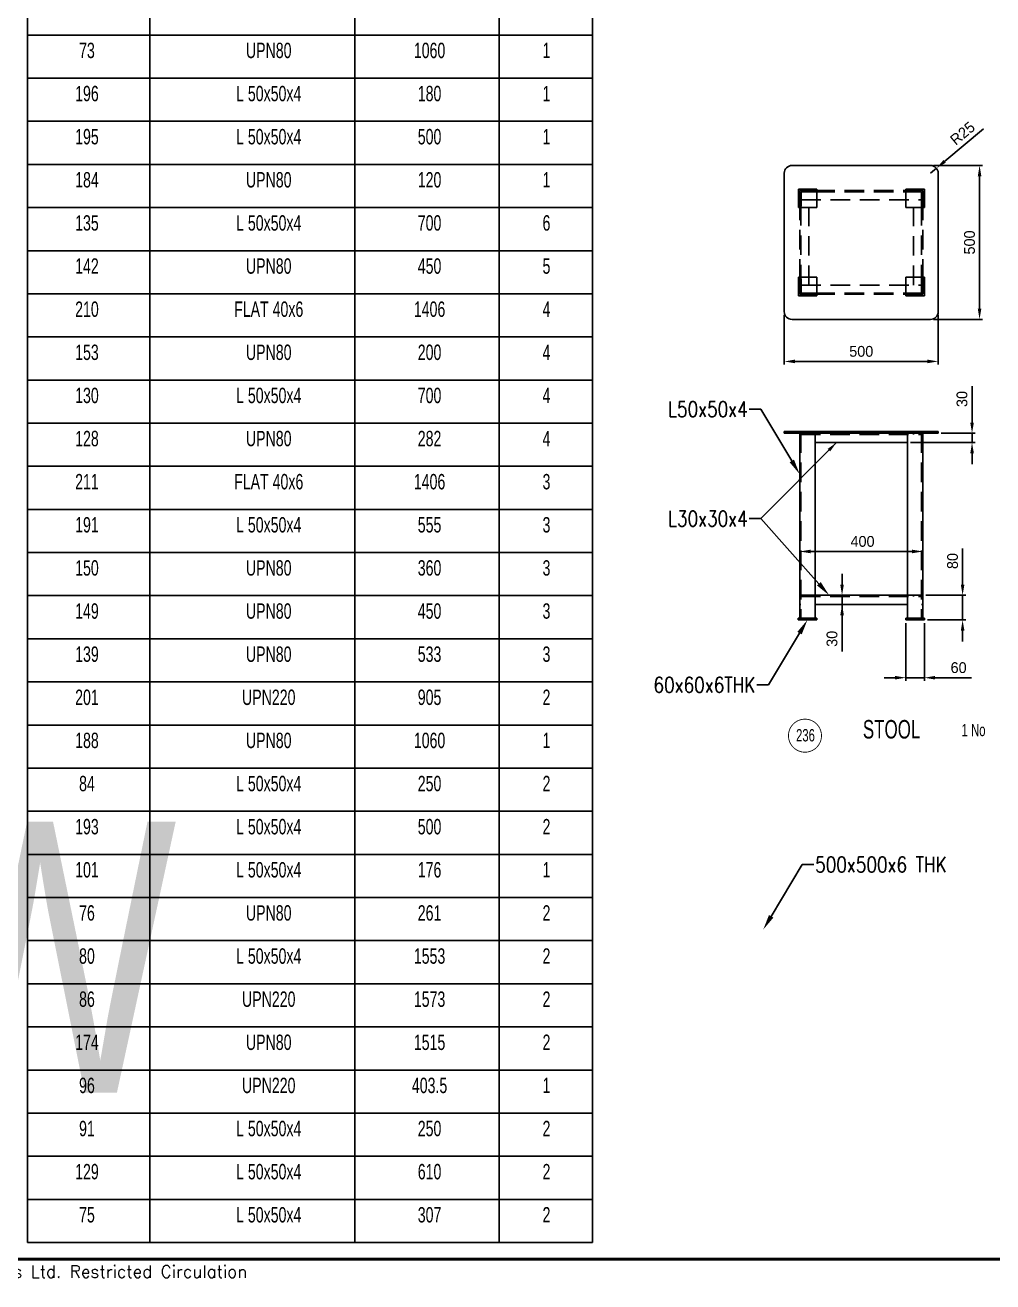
# Model space of a CAD drawing. Header units: millimetres. Extents: x 0 to 16187, y -20471 to 6290.
# Drawn here: x 2008.9 to 2323, y 7.7 to 415.7 of the extents above; entities that cross this region are included whole.
import ezdxf
from ezdxf import colors
from ezdxf.entities.mleader import LeaderData, LeaderLine
from ezdxf.enums import TextEntityAlignment as Align
from ezdxf.math import Vec2, Vec3

# ---------------------------------------------------------------- set-up
doc = ezdxf.new("R2018")
doc.units = ezdxf.units.MM
doc.header["$PDSIZE"] = -1
doc.linetypes.add('HIDDEN', pattern=[9.525, 6.35, -3.175])
doc.layers.add('BORDER1', color=3, linetype='Continuous')
doc.layers.add('BORDER2', color=7, linetype='Continuous')
doc.styles.add('ROMANC', font='ROMANC', dxfattribs={"height": 5})
doc.styles.add('ROMANS', font='ROMANS.shx', dxfattribs={"width": 0.8})
doc.styles.add('ROMANT', font='ROMANT', dxfattribs={"height": 4})
doc.styles.add('SLDTEXTSTYLE2', font='TXT', dxfattribs={"width": 0.686449})
doc.dimstyles.new('AM_ISO', dxfattribs={"dimtxt": 3.5, "dimasz": 3.5, "dimexe": 1, "dimexo": 1, "dimgap": 1.5, "dimtad": 1, "dimdsep": 46, "dimtxsty": 'Standard', "dimcen": 0, "dimclrd": 1, "dimclre": 1, "dimclrt": 1, "dimadec": 0, "dimazin": 2, "dimtp": 0.1, "dimtm": 0.1, "dimtfac": 0.71, "dimtdec": 3, "dimtmove": 0, "dimatfit": 3, "dimfxl": 1, "dimlwd": -1, "dimlwe": -1, "dimarcsym": 1})
doc.dimstyles.new('AM_ISO$7', dxfattribs={"dimtxt": 3.5, "dimasz": 3.5, "dimexe": 1, "dimexo": 1, "dimgap": 1.5, "dimtad": 1, "dimtoh": 1, "dimdsep": 46, "dimtxsty": 'Standard', "dimcen": 0, "dimclrd": 1, "dimclre": 1, "dimclrt": 1, "dimadec": 0, "dimazin": 2, "dimtp": 0.1, "dimtm": 0.1, "dimtfac": 0.71, "dimtdec": 3, "dimtmove": 0, "dimatfit": 3, "dimfxl": 1, "dimlwd": -1, "dimlwe": -1, "dimarcsym": 1})

# ---------------------------------------------------------------- blocks, each defined once
blk = doc.blocks.new('*U609')
at = {"layer": 'BORDER1', "color": 154, "true_color": 0x1859a9, "const_width": 1}
blk.add_lwpolyline([(1.81, 811), (1144, 811), (1144, 0), (0, 0), (0, 811)], close=True, dxfattribs=at)
at = {"layer": 'BORDER2', "color": 154, "true_color": 0x1859a9, "style": 'ROMANS'}
blk.add_text('2017 ADNOC Onshore . All rights reserved. Abu Dhabi Company for Onshore Petroleum Operations Ltd. Restricted Circulation', height=4, dxfattribs=at).set_placement((489.5, -2), align=Align.TOP_CENTER)
at = {"layer": 'BORDER2', "flags": 8}
for tag, height, style, p in [('REV-A', 3.24, 'ROMANS', (986.93, 140.25)), ('RE-A', 8.06, 'ROMANT', (1084.63, 7.17))]:
    blk.add_attdef(tag, text='', height=height, dxfattribs=dict(at, style=style)).set_placement(p, align=Align.CENTER)
at = {"layer": 'BORDER2', "style": 'ROMANS', "width": 3.830216}
blk.add_attdef('DATE-A', text='', height=3.24, dxfattribs=at).set_placement((995.51, 140.25), (1008.51, 140.25), align=Align.FIT)
at = {"layer": 'BORDER2'}
for tag, height, style, p in [('DRN-A', 3.24, 'ROMANS', (1018.38, 140.25)), ('CHD-A', 3.24, 'ROMANS', (1032.35, 140.25)), ('APD-A', 3.24, 'ROMANS', (1046.64, 140.25)), ('CONS_CONT_VEND', 4.2, 'ROMANC', (1061.39, 72.83))]:
    blk.add_attdef(tag, text='', height=height, dxfattribs=dict(at, style=style)).set_placement(p, align=Align.CENTER)
at = {"layer": 'BORDER2', "style": 'ROMANS', "width": 0.8}
for tag, p, height in [('1:X', (997.23, 122.55), 3.5), ('LOC', (1042.74, 122.55), 3.5), ('PROJ_NO', (1118.64, 122.55), 3.5), ('CONS_DRG_NO', (1011, 63), 3)]:
    blk.add_attdef(tag, p, '', height=height, dxfattribs=at)
at = {"layer": 'BORDER2', "lineweight": 30, "width": 0.8, "flags": 104}
blk.add_attdef('COMMENTS-A', text='', height=2.2, dxfattribs=at).set_placement((1055.21, 142.07), align=Align.MIDDLE_LEFT)
at = {"layer": 'BORDER2', "style": 'ROMANS', "width": 0.8}
for tag, p in [('PROJECT_TITLE_1', (1061.07, 55.35)), ('PROJECT_TITLE_2', (1061.07, 49.3))]:
    blk.add_attdef(tag, text='', height=3.5, dxfattribs=at).set_placement(p, align=Align.MIDDLE)
at = {"layer": 'BORDER2', "style": 'ROMANT', "width": 0.8}
for tag, p in [('DRG_TITLE_1', (1061.07, 36.31)), ('DRG_TITLE_2', (1061.07, 28.31)), ('DRG_TITLE_3', (1061.07, 20.31))]:
    blk.add_attdef(tag, text='', height=5, dxfattribs=at).set_placement(p, align=Align.CENTER)
at = {"layer": 'BORDER2', "style": 'ROMANT'}
for tag, p in [('AR', (995, 7.17)), ('PA', (1011.74, 7.17)), ('DC', (1028.45, 7.17)), ('TS', (1120.84, 7.17))]:
    blk.add_attdef(tag, p, '', height=8.06, dxfattribs=at)
for tag, p in [('SRNO', (1074.7, 7.17)), ('SH', (1115.8, 7.18))]:
    blk.add_attdef(tag, text='', height=8.06, dxfattribs=at).set_placement(p, align=Align.RIGHT)
at = {"layer": 'BORDER2', "style": 'ROMANS', "flags": 2}
blk.add_attdef('TB_VERSION', text='', height=2, dxfattribs=at).set_placement((1, -1), align=Align.TOP_LEFT)
blk = doc.blocks.new('*D5785')
at = {"color": 1, "linetype": 'ByBlock'}
for p, q in [((2260.33, 224.15), (2260.33, 245.78)), ((2300.28, 224.15), (2300.28, 245.78)), ((2263.83, 244.78), (2296.78, 244.78))]:
    blk.add_line(p, q, dxfattribs=at)
at = {"color": 1}
for points in [[(2263.83, 245.37), (2263.83, 244.2), (2260.33, 244.78)], [(2296.78, 244.2), (2296.78, 245.37), (2300.28, 244.78)]]:
    blk.add_solid(points, dxfattribs=at)
at = {"layer": 'Defpoints', "color": 0}
for p in [(2300.28, 244.78), (2260.33, 223.15), (2300.28, 223.15)]:
    blk.add_point(p, dxfattribs=at)
at = {"color": 1, "insert": (2280.72, 248.03), "char_height": 3.5, "attachment_point": 5}
blk.add_mtext('400', dxfattribs=at)
blk = doc.blocks.new('*D5787')
at = {"color": 1, "linetype": 'ByBlock'}
for p, q in [((2255.33, 321.61), (2255.33, 305.48)), ((2305.28, 321.61), (2305.28, 305.48)), ((2258.83, 306.48), (2301.78, 306.48))]:
    blk.add_line(p, q, dxfattribs=at)
at = {"color": 1}
for points in [[(2258.83, 307.07), (2258.83, 305.9), (2255.33, 306.48)], [(2301.78, 305.9), (2301.78, 307.07), (2305.28, 306.48)]]:
    blk.add_solid(points, dxfattribs=at)
at = {"layer": 'Defpoints', "color": 0}
for p in [(2255.33, 322.61), (2305.28, 322.61), (2305.28, 306.48)]:
    blk.add_point(p, dxfattribs=at)
at = {"color": 1, "insert": (2280.3, 309.73), "char_height": 3.5, "attachment_point": 5}
blk.add_mtext('500', dxfattribs=at)
blk = doc.blocks.new('*D5788')
at = {"color": 1, "linetype": 'ByBlock'}
for p, q in [((2303.78, 370.11), (2319.7, 370.11)), ((2318.7, 323.61), (2318.7, 366.61)), ((2303.78, 320.11), (2319.7, 320.11))]:
    blk.add_line(p, q, dxfattribs=at)
at = {"color": 1}
for points in [[(2319.28, 366.61), (2318.12, 366.61), (2318.7, 370.11)], [(2318.12, 323.61), (2319.28, 323.61), (2318.7, 320.11)]]:
    blk.add_solid(points, dxfattribs=at)
at = {"layer": 'Defpoints', "color": 0}
for p in [(2302.78, 370.11), (2318.7, 370.11), (2302.78, 320.11)]:
    blk.add_point(p, dxfattribs=at)
at = {"color": 1, "insert": (2315.45, 345.11), "char_height": 3.5, "attachment_point": 5, "rotation": 90}
blk.add_mtext('500', dxfattribs=at)
blk = doc.blocks.new('*D5789')
at = {"color": 1, "linetype": 'ByBlock'}
for p, q in [((2294.78, 221.55), (2294.78, 202.8)), ((2300.78, 221.55), (2300.78, 202.8)), ((2291.28, 203.8), (2287.78, 203.8)), ((2294.78, 203.8), (2300.78, 203.8)), ((2304.28, 203.8), (2316.03, 203.8))]:
    blk.add_line(p, q, dxfattribs=at)
at = {"color": 1}
for points in [[(2291.28, 203.22), (2291.28, 204.38), (2294.78, 203.8)], [(2304.28, 204.38), (2304.28, 203.22), (2300.78, 203.8)]]:
    blk.add_solid(points, dxfattribs=at)
at = {"layer": 'Defpoints', "color": 0}
for p in [(2294.78, 222.55), (2300.78, 222.55), (2300.78, 203.8)]:
    blk.add_point(p, dxfattribs=at)
at = {"color": 1, "insert": (2311.9, 207.05), "char_height": 3.5, "attachment_point": 5}
blk.add_mtext('60', dxfattribs=at)
blk = doc.blocks.new('*D5790')
at = {"color": 1, "linetype": 'ByBlock'}
for p, q in [((2307.39, 371.45), (2319.99, 381.97)), ((2302.78, 367.61), (2304.7, 369.21))]:
    blk.add_line(p, q, dxfattribs=at)
at = {"color": 1}
blk.add_solid([(2307.01, 371.9), (2307.76, 371.01), (2304.7, 369.21)], dxfattribs=at)
at = {"layer": 'Defpoints', "color": 0}
for p in [(2302.78, 367.61), (2304.7, 369.21)]:
    blk.add_point(p, dxfattribs=at)
at = {"color": 1, "insert": (2313.17, 380.52), "char_height": 3.5, "attachment_point": 5, "rotation": 39.8565}
blk.add_mtext('R25', dxfattribs=at)
blk = doc.blocks.new('*D5791')
at = {"color": 1, "linetype": 'ByBlock'}
for p, q in [((2313.2, 234.05), (2313.2, 245.8)), ((2301.28, 230.55), (2314.2, 230.55)), ((2313.2, 222.55), (2313.2, 230.55)), ((2301.78, 222.55), (2314.2, 222.55)), ((2313.2, 219.05), (2313.2, 215.55))]:
    blk.add_line(p, q, dxfattribs=at)
at = {"color": 1}
for points in [[(2312.62, 234.05), (2313.79, 234.05), (2313.2, 230.55)], [(2313.79, 219.05), (2312.62, 219.05), (2313.2, 222.55)]]:
    blk.add_solid(points, dxfattribs=at)
at = {"layer": 'Defpoints', "color": 0}
for p in [(2300.28, 230.55), (2313.2, 230.55), (2300.78, 222.55)]:
    blk.add_point(p, dxfattribs=at)
at = {"color": 1, "insert": (2309.95, 241.68), "char_height": 3.5, "attachment_point": 5, "rotation": 90}
blk.add_mtext('80', dxfattribs=at)
blk = doc.blocks.new('*D5792')
at = {"color": 1, "linetype": 'ByBlock'}
for p, q in [((2274.07, 234.05), (2274.07, 237.55)), ((2266.33, 230.55), (2275.07, 230.55)), ((2274.07, 227.55), (2274.07, 230.55)), ((2266.33, 227.55), (2275.07, 227.55)), ((2274.07, 227.55), (2274.07, 212.3)), ((2274.07, 224.05), (2274.07, 220.55))]:
    blk.add_line(p, q, dxfattribs=at)
at = {"color": 1}
for points in [[(2273.49, 234.05), (2274.66, 234.05), (2274.07, 230.55)], [(2274.66, 224.05), (2273.49, 224.05), (2274.07, 227.55)]]:
    blk.add_solid(points, dxfattribs=at)
at = {"layer": 'Defpoints', "color": 0}
for p in [(2265.33, 230.55), (2274.07, 230.55), (2265.33, 227.55)]:
    blk.add_point(p, dxfattribs=at)
at = {"color": 1, "insert": (2270.82, 216.43), "char_height": 3.5, "attachment_point": 5, "rotation": 90}
blk.add_mtext('30', dxfattribs=at)
blk = doc.blocks.new('*D5793')
at = {"color": 1, "linetype": 'ByBlock'}
for p, q in [((2316.26, 286.65), (2316.26, 298.4)), ((2306.28, 283.15), (2317.26, 283.15)), ((2316.26, 280.15), (2316.26, 283.15)), ((2296.28, 280.15), (2317.26, 280.15)), ((2316.26, 276.65), (2316.26, 273.15))]:
    blk.add_line(p, q, dxfattribs=at)
at = {"color": 1}
for points in [[(2315.68, 286.65), (2316.85, 286.65), (2316.26, 283.15)], [(2316.85, 276.65), (2315.68, 276.65), (2316.26, 280.15)]]:
    blk.add_solid(points, dxfattribs=at)
at = {"layer": 'Defpoints', "color": 0}
for p in [(2305.28, 283.15), (2316.26, 283.15), (2295.28, 280.15)]:
    blk.add_point(p, dxfattribs=at)
at = {"color": 1, "insert": (2313.01, 294.28), "char_height": 3.5, "attachment_point": 5, "rotation": 90}
blk.add_mtext('30', dxfattribs=at)

msp = doc.modelspace()

# ---------------------------------------------------------------- linework, layer by layer
for p, q in [((2009.65584, 720.43831), (2009.65584, 20.43831)), ((2049.41271, 720.43831), (2049.41271, 20.43831)), ((2115.92355, 720.43831), (2115.92355, 20.43831)), ((2162.77028, 720.43831), (2162.77028, 20.43831)), ((2193.11425, 720.43831), (2193.11425, 20.43831)), ((2009.65584, 412.43831), (2193.11425, 412.43831)), ((2009.65584, 398.43831), (2193.11425, 398.43831)), ((2009.65584, 384.43831), (2193.11425, 384.43831)), ((2009.65584, 370.43831), (2193.11425, 370.43831)), ((2255.33036, 367.60813), (2255.33036, 322.60813)), ((2302.77959, 370.10813), (2257.83036, 370.10813)), ((2305.27959, 322.60813), (2305.27959, 367.60813)), ((2009.65584, 356.43831), (2193.11425, 356.43831)), ((2009.65584, 342.43831), (2193.11425, 342.43831)), ((2009.65584, 328.43831), (2193.11425, 328.43831)), ((2302.77959, 320.10813), (2257.83036, 320.10813)), ((2009.65584, 314.43831), (2193.11425, 314.43831)), ((2009.65584, 300.43831), (2193.11425, 300.43831)), ((2009.65584, 286.43831), (2193.11425, 286.43831)), ((2255.33036, 283.74968), (2255.33036, 283.15122)), ((2255.33036, 283.74968), (2305.27959, 283.74968)), ((2255.33036, 283.15122), (2305.27959, 283.15122)), ((2260.33036, 283.15122), (2260.33036, 223.15122)), ((2263.33036, 283.15122), (2260.33036, 283.15122)), ((2260.33036, 283.15122), (2260.33036, 280.15122)), ((2263.33036, 283.15122), (2263.33036, 282.75122)), ((2265.33036, 283.15122), (2265.33036, 223.15122)), ((2295.27959, 283.15122), (2295.27959, 223.15122)), ((2297.27959, 283.15122), (2300.27959, 283.15122)), ((2297.27959, 283.15122), (2297.27959, 282.75122)), ((2300.27959, 283.15122), (2300.27959, 223.15122)), ((2305.27959, 283.74968), (2305.27959, 283.15122)), ((2260.33036, 280.15122), (2260.73036, 280.15122)), ((2265.33036, 280.15122), (2295.27959, 280.15122)), ((2300.27959, 280.15122), (2299.87959, 280.15122)), ((2009.65584, 272.43831), (2193.11425, 272.43831)), ((2009.65584, 258.43831), (2193.11425, 258.43831)), ((2009.65584, 244.43831), (2193.11425, 244.43831)), ((2009.65584, 230.43831), (2193.11425, 230.43831)), ((2263.33036, 230.55122), (2260.33036, 230.55122)), ((2260.33036, 230.55122), (2260.33036, 227.55122)), ((2260.73036, 230.55122), (2299.87959, 230.55122)), ((2263.33036, 230.55122), (2263.33036, 230.15122)), ((2297.27959, 230.55122), (2300.27959, 230.55122)), ((2297.27959, 230.55122), (2297.27959, 230.15122)), ((2300.27959, 230.55122), (2300.27959, 227.55122)), ((2260.33036, 227.55122), (2260.73036, 227.55122)), ((2265.33036, 227.55122), (2295.27959, 227.55122)), ((2300.27959, 227.55122), (2299.87959, 227.55122)), ((2265.83036, 223.15122), (2259.83036, 223.15122)), ((2259.83036, 223.15122), (2259.83036, 222.55122)), ((2259.83036, 223.15122), (2259.83036, 222.55122)), ((2265.83036, 222.55122), (2259.83036, 222.55122)), ((2265.83036, 223.15122), (2265.83036, 222.55122)), ((2294.77959, 223.15122), (2300.77959, 223.15122)), ((2294.77959, 223.15122), (2294.77959, 222.55122)), ((2294.77959, 222.55122), (2300.77959, 222.55122)), ((2300.77959, 223.15122), (2300.77959, 222.55122)), ((2300.77959, 223.15122), (2300.77959, 222.55122)), ((2009.65584, 216.43831), (2193.11425, 216.43831)), ((2009.65584, 202.43831), (2193.11425, 202.43831)), ((2009.65584, 188.43831), (2193.11425, 188.43831)), ((2009.65584, 174.43831), (2193.11425, 174.43831)), ((2009.65584, 160.43831), (2193.11425, 160.43831)), ((2009.65584, 146.43831), (2193.11425, 146.43831)), ((2009.65584, 132.43831), (2193.11425, 132.43831)), ((2009.65584, 118.43831), (2193.11425, 118.43831)), ((2009.65584, 104.43831), (2193.11425, 104.43831)), ((2009.65584, 90.43831), (2193.11425, 90.43831)), ((2009.65584, 76.43831), (2193.11425, 76.43831)), ((2009.65584, 62.43831), (2193.11425, 62.43831)), ((2009.65584, 48.43831), (2193.11425, 48.43831)), ((2009.65584, 34.43831), (2193.11425, 34.43831)), ((2009.65584, 20.43831), (2193.11425, 20.43831))]:
    msp.add_line(p, q)
at = {"color": 2, "linetype": 'HIDDEN'}
for p, q in [((2259.88113, 362.42312), (2259.88113, 356.42312)), ((2265.88113, 362.42312), (2259.88113, 362.42312)), ((2265.38113, 361.92312), (2260.38113, 361.92312)), ((2260.38113, 361.92312), (2260.38113, 356.92312)), ((2260.78113, 361.52312), (2260.78113, 356.92312)), ((2265.38113, 361.52312), (2260.78113, 361.52312)), ((2265.38113, 361.92312), (2265.38113, 361.52312)), ((2265.38113, 361.92312), (2295.27959, 361.92312)), ((2265.38113, 361.52312), (2295.27959, 361.52312)), ((2265.88113, 362.42312), (2265.88113, 356.42312)), ((2294.77959, 362.42312), (2294.77959, 356.42312)), ((2294.77959, 362.42312), (2300.77959, 362.42312)), ((2295.27959, 361.92312), (2300.27959, 361.92312)), ((2295.27959, 361.92312), (2295.27959, 361.52312)), ((2295.27959, 361.52312), (2299.87959, 361.52312)), ((2299.87959, 361.52312), (2299.87959, 356.92312)), ((2300.27959, 361.92312), (2300.27959, 356.92312)), ((2300.77959, 362.42312), (2300.77959, 356.42312)), ((2259.88113, 356.42312), (2265.88113, 356.42312)), ((2260.33036, 333.29314), (2260.33036, 356.92312)), ((2260.38113, 356.92312), (2260.78113, 356.92312)), ((2260.73036, 356.92312), (2260.73036, 333.29314)), ((2260.78113, 358.92312), (2299.87959, 358.92312)), ((2263.33036, 331.29314), (2263.33036, 358.92312)), ((2300.77959, 356.42312), (2294.77959, 356.42312)), ((2297.27959, 331.29314), (2297.27959, 358.92312)), ((2300.27959, 356.92312), (2299.87959, 356.92312)), ((2299.87959, 356.92312), (2299.87959, 333.29314)), ((2300.27959, 333.29314), (2300.27959, 356.92312)), ((2259.88113, 327.79314), (2259.88113, 333.79314)), ((2259.88113, 333.79314), (2265.88113, 333.79314)), ((2260.38113, 333.29314), (2260.78113, 333.29314)), ((2260.38113, 328.29314), (2260.38113, 333.29314)), ((2260.78113, 328.69314), (2260.78113, 333.29314)), ((2260.78113, 331.29314), (2299.87959, 331.29314)), ((2265.88113, 327.79314), (2265.88113, 333.79314)), ((2294.77959, 327.79314), (2294.77959, 333.79314)), ((2300.77959, 333.79314), (2294.77959, 333.79314)), ((2299.87959, 328.69314), (2299.87959, 333.29314)), ((2300.27959, 333.29314), (2299.87959, 333.29314)), ((2300.27959, 328.29314), (2300.27959, 333.29314)), ((2300.77959, 327.79314), (2300.77959, 333.79314)), ((2265.88113, 327.79314), (2259.88113, 327.79314)), ((2265.38113, 328.29314), (2260.38113, 328.29314)), ((2265.38113, 328.69314), (2260.78113, 328.69314)), ((2265.38113, 328.29314), (2265.38113, 328.69314)), ((2265.38113, 328.69314), (2295.27959, 328.69314)), ((2265.38113, 328.29314), (2295.27959, 328.29314)), ((2294.77959, 327.79314), (2300.77959, 327.79314)), ((2295.27959, 328.29314), (2295.27959, 328.69314)), ((2295.27959, 328.69314), (2299.87959, 328.69314)), ((2295.27959, 328.29314), (2300.27959, 328.29314)), ((2260.73036, 283.15122), (2260.73036, 223.15122)), ((2260.73036, 282.75122), (2299.87959, 282.75122)), ((2299.87959, 283.15122), (2299.87959, 223.15122)), ((2260.73036, 230.15122), (2299.87959, 230.15122))]:
    msp.add_line(p, q, dxfattribs=at)
at = {"color": 2}
msp.add_lwpolyline([(2267.39452, 184.98193, 0.275, 0.275, 1), (2256.66952, 184.98193, 0.275, 0.275, 1)], format="xyseb", close=True, dxfattribs=at)
for centre, start, end in [((2257.83036, 367.60813), 90, 180), ((2302.77959, 367.60813), 0, 90), ((2257.83036, 322.60813), 180, 270), ((2302.77959, 322.60813), 270, 0)]:
    msp.add_arc(centre, 2.5, start, end)

# ---------------------------------------------------------------- block references
msp.add_blockref('*U609', (1420.17862, 15))
at = {"layer": 'BORDER1'}
ref = msp.add_blockref('*U609', (30, 15), dxfattribs=at)
lines = msp.add_mtext('\\W0.80000;ISSUED FOR REVIEW\\P', dxfattribs={"layer": 'BORDER2', "insert": (1085.20997, 157.07443), "char_height": 88, "attachment_point": 1})
ref.add_attrib('COMMENTS-A', '', (1085.20997, 157.07443), dxfattribs={"flags": 104}).embed_mtext(lines)

# ---------------------------------------------------------------- texts
at = {"color": 2, "style": 'SLDTEXTSTYLE2', "width": 0.686449}
for s, height, p in [('73', 5, (2028.98736, 407.44674)), ('UPN80', 5, (2087.98522, 407.44674)), ('1060', 5, (2140.18842, 407.44674)), ('1', 5, (2178.137, 407.44674)), ('196', 5, (2028.98736, 393.44674)), ('L 50x50x4', 5, (2087.98522, 393.44674)), ('180', 5, (2140.18842, 393.44674)), ('1', 5, (2178.137, 393.44674)), ('195', 5, (2028.98736, 379.44674)), ('L 50x50x4', 5, (2087.98522, 379.44674)), ('500', 5, (2140.18842, 379.44674)), ('1', 5, (2178.137, 379.44674)), ('184', 5, (2028.98736, 365.44674)), ('UPN80', 5, (2087.98522, 365.44674)), ('120', 5, (2140.18842, 365.44674)), ('1', 5, (2178.137, 365.44674)), ('135', 5, (2028.98736, 351.44674)), ('L 50x50x4', 5, (2087.98522, 351.44674)), ('700', 5, (2140.18842, 351.44674)), ('6', 5, (2178.137, 351.44674)), ('142', 5, (2028.98736, 337.44674)), ('UPN80', 5, (2087.98522, 337.44674)), ('450', 5, (2140.18842, 337.44674)), ('5', 5, (2178.137, 337.44674)), ('210', 5, (2028.98736, 323.44674)), ('FLAT 40x6', 5, (2087.98522, 323.44674)), ('1406', 5, (2140.18842, 323.44674)), ('4', 5, (2178.137, 323.44674)), ('153', 5, (2028.98736, 309.44674)), ('UPN80', 5, (2087.98522, 309.44674)), ('200', 5, (2140.18842, 309.44674)), ('4', 5, (2178.137, 309.44674)), ('130', 5, (2028.98736, 295.44674)), ('L 50x50x4', 5, (2087.98522, 295.44674)), ('700', 5, (2140.18842, 295.44674)), ('4', 5, (2178.137, 295.44674)), ('128', 5, (2028.98736, 281.44674)), ('UPN80', 5, (2087.98522, 281.44674)), ('282', 5, (2140.18842, 281.44674)), ('4', 5, (2178.137, 281.44674)), ('211', 5, (2028.98736, 267.44674)), ('FLAT 40x6', 5, (2087.98522, 267.44674)), ('1406', 5, (2140.18842, 267.44674)), ('3', 5, (2178.137, 267.44674)), ('191', 5, (2028.98736, 253.44674)), ('L 50x50x4', 5, (2087.98522, 253.44674)), ('555', 5, (2140.18842, 253.44674)), ('3', 5, (2178.137, 253.44674)), ('150', 5, (2028.98736, 239.44674)), ('UPN80', 5, (2087.98522, 239.44674)), ('360', 5, (2140.18842, 239.44674)), ('3', 5, (2178.137, 239.44674)), ('149', 5, (2028.98736, 225.44674)), ('UPN80', 5, (2087.98522, 225.44674)), ('450', 5, (2140.18842, 225.44674)), ('3', 5, (2178.137, 225.44674)), ('139', 5, (2028.98736, 211.44674)), ('UPN80', 5, (2087.98522, 211.44674)), ('533', 5, (2140.18842, 211.44674)), ('3', 5, (2178.137, 211.44674)), ('201', 5, (2028.98736, 197.44674)), ('UPN220', 5, (2087.98522, 197.44674)), ('905', 5, (2140.18842, 197.44674)), ('2', 5, (2178.137, 197.44674)), ('STOOL', 6, (2290.15036, 187.0683)), ('1 No', 4, (2316.75144, 186.81991)), ('188', 5, (2028.98736, 183.44674)), ('UPN80', 5, (2087.98522, 183.44674)), ('1060', 5, (2140.18842, 183.44674)), ('1', 5, (2178.137, 183.44674)), ('236', 4, (2262.19685, 185.12098)), ('84', 5, (2028.98736, 169.44674)), ('L 50x50x4', 5, (2087.98522, 169.44674)), ('250', 5, (2140.18842, 169.44674)), ('2', 5, (2178.137, 169.44674)), ('193', 5, (2028.98736, 155.44674)), ('L 50x50x4', 5, (2087.98522, 155.44674)), ('500', 5, (2140.18842, 155.44674)), ('2', 5, (2178.137, 155.44674)), ('101', 5, (2028.98736, 141.44674)), ('L 50x50x4', 5, (2087.98522, 141.44674)), ('176', 5, (2140.18842, 141.44674)), ('1', 5, (2178.137, 141.44674)), ('76', 5, (2028.98736, 127.44674)), ('UPN80', 5, (2087.98522, 127.44674)), ('261', 5, (2140.18842, 127.44674)), ('2', 5, (2178.137, 127.44674)), ('80', 5, (2028.98736, 113.44674)), ('L 50x50x4', 5, (2087.98522, 113.44674)), ('1553', 5, (2140.18842, 113.44674)), ('2', 5, (2178.137, 113.44674)), ('86', 5, (2028.98736, 99.44674)), ('UPN220', 5, (2087.98522, 99.44674)), ('1573', 5, (2140.18842, 99.44674)), ('2', 5, (2178.137, 99.44674)), ('174', 5, (2028.98736, 85.44674)), ('UPN80', 5, (2087.98522, 85.44674)), ('1515', 5, (2140.18842, 85.44674)), ('2', 5, (2178.137, 85.44674)), ('96', 5, (2028.98736, 71.44674)), ('UPN220', 5, (2087.98522, 71.44674)), ('403.5', 5, (2140.18842, 71.44674)), ('1', 5, (2178.137, 71.44674)), ('91', 5, (2028.98736, 57.44674)), ('L 50x50x4', 5, (2087.98522, 57.44674)), ('250', 5, (2140.18842, 57.44674)), ('2', 5, (2178.137, 57.44674)), ('129', 5, (2028.98736, 43.44674)), ('L 50x50x4', 5, (2087.98522, 43.44674)), ('610', 5, (2140.18842, 43.44674)), ('2', 5, (2178.137, 43.44674)), ('75', 5, (2028.98736, 29.44674)), ('L 50x50x4', 5, (2087.98522, 29.44674)), ('307', 5, (2140.18842, 29.44674)), ('2', 5, (2178.137, 29.44674))]:
    msp.add_text(s, height=height, dxfattribs=at).set_placement(p, align=Align.MIDDLE_CENTER)

# ---------------------------------------------------------------- dimensions: what is measured, and where the dimension line sits
dim = msp.add_radius_dim(center=(2302.77959, 367.60813), mpoint=(2304.69872, 369.2103), dimstyle='AM_ISO', override={"dimtxt": 3.5, "dimdec": 0, "dimlfac": 10})
dim.commit()
dim.dimension.update_dxf_attribs({"geometry": '*D5790', "text_midpoint": (2315.25394, 378.02222), "dimtype": 164})
for base, p1, p2, picture, middle in [((2318.70132, 370.10813), (2302.77959, 320.10813), (2302.77959, 370.10813), '*D5788', (2315.45132, 345.10813)), ((2316.26255, 283.15122), (2295.27959, 280.15122), (2305.27959, 283.15122), '*D5793', (2313.01255, 294.27622)), ((2313.20458, 230.55122), (2300.77959, 222.55122), (2300.27959, 230.55122), '*D5791', (2309.95458, 241.67622))]:
    dim = msp.add_linear_dim(base=base, p1=p1, p2=p2, angle=90, dimstyle='AM_ISO', override={"dimtxt": 3.5, "dimdec": 0, "dimlfac": 10})
    dim.commit()
    dim.dimension.update_dxf_attribs({"geometry": picture, "text_midpoint": middle})
dim = msp.add_linear_dim(base=(2305.27959, 306.48233), p1=(2255.33036, 322.60813), p2=(2305.27959, 322.60813), text='500', dimstyle='AM_ISO', override={"dimtxt": 3.5, "dimdec": 0, "dimlfac": 10, "dimtxsty": 'Standard'})
dim.commit()
dim.dimension.update_dxf_attribs({"geometry": '*D5787', "text_midpoint": (2280.30498, 309.73233)})
dim = msp.add_linear_dim(base=(2300.27959, 244.78267), p1=(2260.33036, 223.15122), p2=(2300.27959, 223.15122), text='400', dimstyle='AM_ISO', override={"dimtxt": 3.5, "dimdec": 0, "dimlfac": 10, "dimtxsty": 'Standard'})
dim.commit()
dim.dimension.update_dxf_attribs({"geometry": '*D5785', "text_midpoint": (2280.7164, 244.78267), "dimtype": 160})
dim = msp.add_linear_dim(base=(2274.07297, 230.55122), p1=(2265.33036, 227.55122), p2=(2265.33036, 230.55122), angle=90, dimstyle='AM_ISO', override={"dimtxt": 3.5, "dimdec": 0, "dimlfac": 10})
dim.commit()
dim.dimension.update_dxf_attribs({"geometry": '*D5792', "text_midpoint": (2274.07297, 216.42622), "dimtype": 160})
dim = msp.add_linear_dim(base=(2300.77959, 203.79907), p1=(2294.77959, 222.55122), p2=(2300.77959, 222.55122), dimstyle='AM_ISO', override={"dimtxt": 3.5, "dimdec": 0, "dimlfac": 10})
dim.commit()
dim.dimension.update_dxf_attribs({"geometry": '*D5789', "text_midpoint": (2311.90459, 207.04907)})

# ---------------------------------------------------------------- leaders
msp.add_leader([(2272.26075, 280.15122), (2247.71233, 255.43808)], dimstyle='AM_ISO$7', override={"dimtad": 0})
at = {"color": 1}
ml = msp.add_multileader_mtext('Standard', dxfattribs=at)
ml.set_content('L 50x50x4', color=1, style='ROMANS')
ml.set_leader_properties()
ml.build(insert=Vec2(0, 0))
ml.multileader.update_dxf_attribs({"dogleg_length": 3.84358, "arrow_head_size": 5})
ctx = ml.context
ctx.base_point, ctx.char_height, ctx.arrow_head_size, ctx.landing_gap_size, ctx.plane_origin = Vec3(1918.64172, 393.60858), 5, 5, 0.4, Vec3(53250.53384, -27097.72051)
notes = []
notes.append((ctx, [(0, (1, 1, 0), (1914.79815, 393.60858), (1, 0), 3.84358, [(0, [(1902.18012, 372.52125)], 0, [])])]))
ctx.mtext.insert, ctx.mtext.width = Vec3(1919.04172, 396.10858), 144.3262905
ml = msp.add_multileader_mtext('Standard', dxfattribs=at)
ml.set_content('UPN 80', color=1, style='ROMANS')
ml.set_leader_properties()
ml.build(insert=Vec2(0, 0))
ml.multileader.update_dxf_attribs({"dogleg_length": 3.84358, "arrow_head_size": 5})
ctx = ml.context
ctx.base_point, ctx.char_height, ctx.arrow_head_size, ctx.landing_gap_size, ctx.plane_origin = Vec3(1918.64172, 306.43138), 5, 5, 0.4, Vec3(53250.53384, -27184.89771)
notes.append((ctx, [(0, (1, 1, 0), (1914.79815, 306.43138), (1, 0), 3.84358, [(0, [(1902.18012, 285.34405)], 0, [])])]))
ctx.mtext.insert, ctx.mtext.width = Vec3(1919.04172, 308.93138), 144.3262905
ml = msp.add_multileader_mtext('Standard', dxfattribs=at)
ml.set_content('L50x50x4', color=1, style='ROMANS')
ml.set_leader_properties()
ml.build(insert=Vec2(0, 0))
ml.multileader.update_dxf_attribs({"dogleg_length": 3.84358, "arrow_head_size": 5})
ctx = ml.context
ctx.base_point, ctx.char_height, ctx.arrow_head_size, ctx.landing_gap_size, ctx.plane_origin = Vec3(2215.46876, 290.9669), 5, 5, 0.4, Vec3(-49088.02336, -27200.36219)
ctx.text_align_type = 2
notes.append((ctx, [(0, (1, 1, 0), (2247.71233, 290.9669), (-1, 0), 3.84358, [(0, [(2260.33036, 269.87958)], 0, [])])]))
ctx.mtext.insert, ctx.mtext.width, ctx.mtext.alignment = Vec3(2243.46876, 293.4669), 144.3262905, 3
ml = msp.add_multileader_mtext('Standard', dxfattribs=at)
ml.set_content('L30x30x4', color=1, style='ROMANS')
ml.set_leader_properties()
ml.build(insert=Vec2(0, 0))
ml.multileader.update_dxf_attribs({"dogleg_length": 3.84358, "arrow_head_size": 5})
ctx = ml.context
ctx.base_point, ctx.char_height, ctx.arrow_head_size, ctx.landing_gap_size, ctx.plane_origin = Vec3(2215.46876, 255.43808), 5, 5, 0.4, Vec3(-49088.02336, -27235.89101)
ctx.text_align_type = 2
notes.append((ctx, [(0, (1, 1, 0), (2247.71233, 255.43808), (-1, 0), 3.84358, [(0, [(2269.88729, 230.55122)], 0, [])])]))
ctx.mtext.insert, ctx.mtext.width, ctx.mtext.alignment = Vec3(2243.46876, 257.93808), 144.3262905, 3
ml = msp.add_multileader_mtext('Standard', dxfattribs=at)
ml.set_content('60x60x6THK', color=1, style='ROMANS')
ml.set_leader_properties()
ml.build(insert=Vec2(0, 0))
ml.multileader.update_dxf_attribs({"dogleg_length": 3.84358, "arrow_head_size": 5})
ctx = ml.context
ctx.base_point, ctx.char_height, ctx.arrow_head_size, ctx.landing_gap_size, ctx.plane_origin = Vec3(2210.16876, 201.4639), 5, 5, 0.4, Vec3(-49085.52336, 27692.79299)
ctx.text_align_type = 2
notes.append((ctx, [(0, (1, 1, 0), (2250.21233, 201.4639), (-1, 0), 3.84358, [(0, [(2262.83036, 222.55122)], 0, [])])]))
ctx.mtext.insert, ctx.mtext.width, ctx.mtext.alignment = Vec3(2245.96876, 203.9639), 144.3262905, 3
ml = msp.add_multileader_mtext('Standard', dxfattribs=at)
ml.set_content('L 50x50x4', color=1, style='ROMANS')
ml.set_leader_properties()
ml.build(insert=Vec2(0, 0))
ml.multileader.update_dxf_attribs({"dogleg_length": 3.84358, "arrow_head_size": 5})
ctx = ml.context
ctx.base_point, ctx.char_height, ctx.arrow_head_size, ctx.landing_gap_size, ctx.plane_origin = Vec3(1918.64172, 213.00962), 5, 5, 0.4, Vec3(53250.53384, -27278.31948)
notes.append((ctx, [(0, (1, 1, 0), (1914.79815, 213.00962), (1, 0), 3.84358, [(0, [(1902.18012, 191.92229)], 0, [])])]))
ctx.mtext.insert, ctx.mtext.width = Vec3(1919.04172, 215.50962), 144.3262905
ml = msp.add_multileader_mtext('Standard', dxfattribs=at)
ml.set_content('500x500x6 THK', color=1, style='ROMANS')
ml.set_leader_properties()
ml.build(insert=Vec2(0, 0))
ml.multileader.update_dxf_attribs({"dogleg_length": 3.84358, "arrow_head_size": 5})
ctx = ml.context
ctx.base_point, ctx.char_height, ctx.arrow_head_size, ctx.landing_gap_size, ctx.plane_origin = Vec3(2264.9533, 143.12974), 5, 5, 0.4, Vec3(53596.84542, -27348.19935)
notes.append((ctx, [(0, (1, 1, 0), (2261.10973, 143.12974), (1, 0), 3.84358, [(0, [(2248.4917, 122.04242)], 0, [])])]))
ctx.mtext.insert, ctx.mtext.width = Vec3(2265.3533, 145.62974), 144.3262905
ml = msp.add_multileader_mtext('Standard', dxfattribs=at)
ml.set_content('L 50x50x4', color=1, style='ROMANS')
ml.set_leader_properties()
ml.build(insert=Vec2(0, 0))
ml.multileader.update_dxf_attribs({"dogleg_length": 3.84358, "arrow_head_size": 5})
ctx = ml.context
ctx.base_point, ctx.char_height, ctx.arrow_head_size, ctx.landing_gap_size, ctx.plane_origin = Vec3(1918.64172, 128.36923), 5, 5, 0.4, Vec3(53250.53384, -27362.95986)
notes.append((ctx, [(0, (1, 1, 0), (1914.79815, 128.36923), (1, 0), 3.84358, [(0, [(1902.18012, 107.28191)], 0, [])])]))
ctx.mtext.insert, ctx.mtext.width = Vec3(1919.04172, 130.86923), 144.3262905
for ctx, leaders in notes:
    for number, flags, end, landing, length, lines in leaders:
        leader = LeaderData()
        leader.index, (leader.has_last_leader_line, leader.has_dogleg_vector, leader.attachment_direction) = number, flags
        leader.last_leader_point, leader.dogleg_vector, leader.dogleg_length = Vec3(end), Vec3(landing), length
        for number, points, colour, breaks in lines:
            line = LeaderLine()
            line.index, line.vertices, line.color, line.breaks = number, Vec3.list(points), colors.encode_raw_color(colour), breaks
            leader.lines.append(line)
        ctx.leaders.append(leader)

doc.saveas('drawing.dxf')
